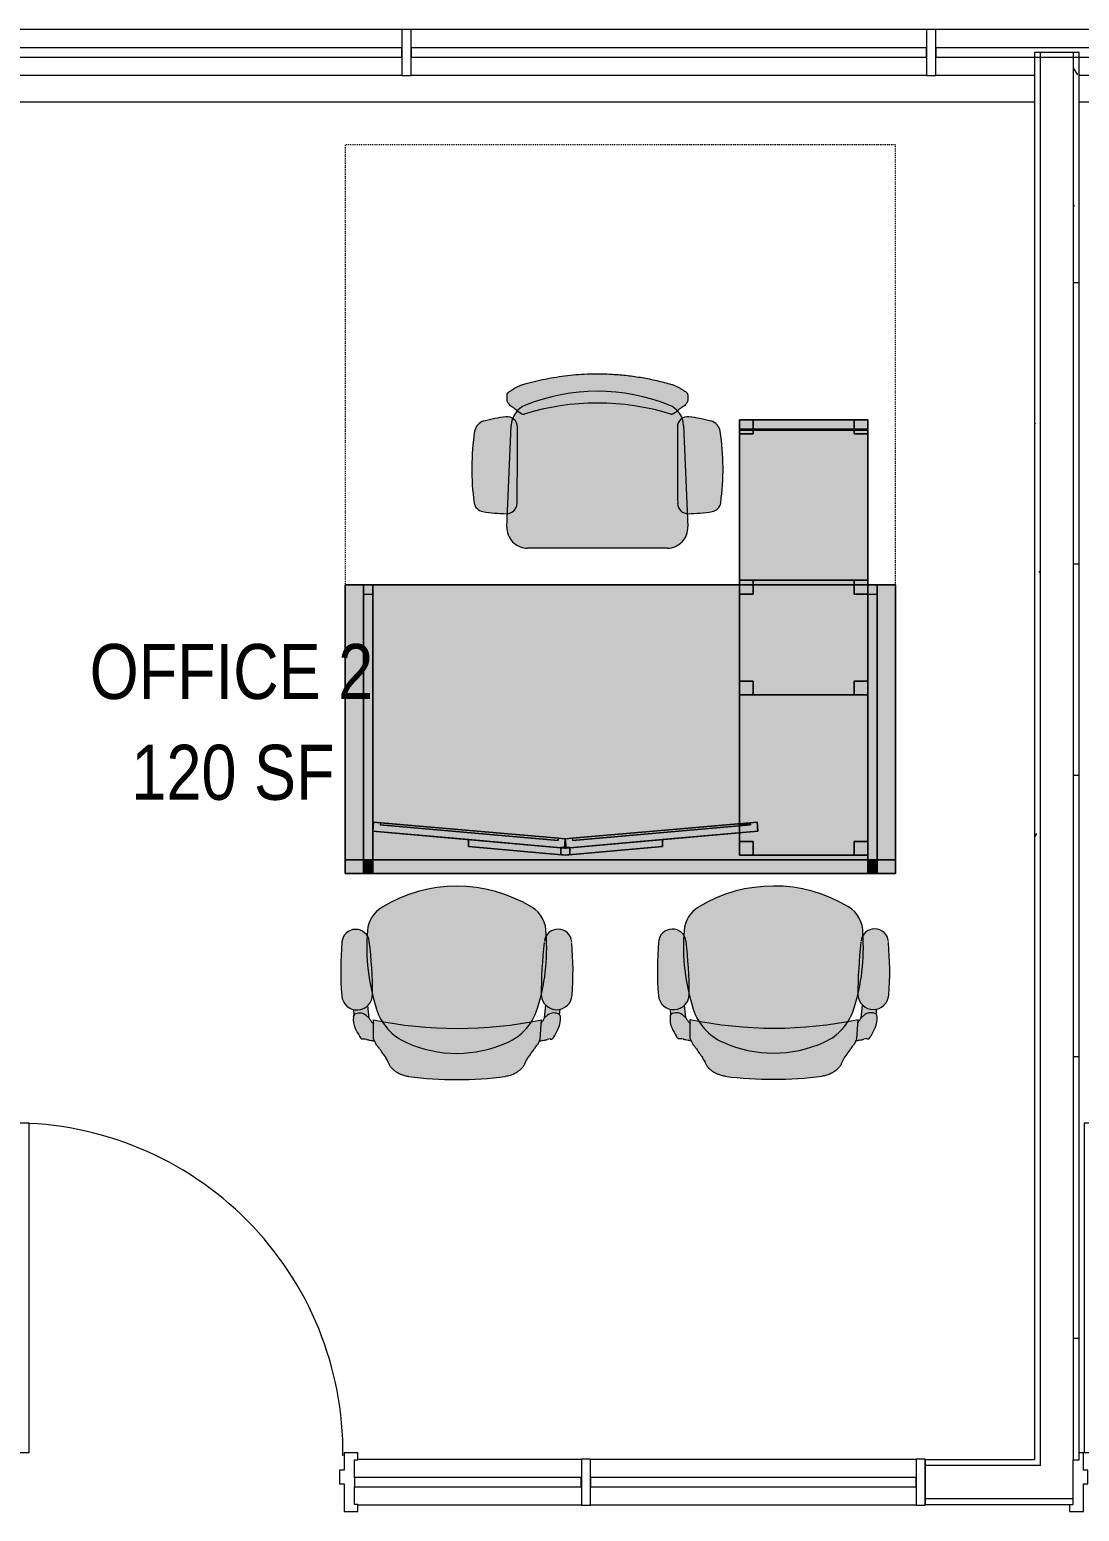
# Model space of a CAD drawing. Header units: inches. Extents: x 46946 to 48441, y 40324 to 42003.
# Drawn here: x 48040.1 to 48154.6, y 40785 to 40946.6 of the extents above; entities that cross this region are included whole.
import ezdxf

# ---------------------------------------------------------------- set-up
doc = ezdxf.new("R2010")
doc.units = ezdxf.units.IN
doc.header["$MEASUREMENT"] = 0
doc.linetypes.add('Dash', pattern=[0.125, 0.0625, -0.0625])
for name, color, linetype, lineweight in [('8_ TYPICAL FLOOR PLAN__6th _ 10th__dwg _3_', 8, 'Continuous', 9), ('A-AREA-IDEN', 2, 'Continuous', 9), ('A-DOOR', 31, 'Continuous', 13), ('A-GLAZ-CURT', 52, 'Continuous', 9), ('A-GLAZ-CWMG', 51, 'Continuous', 9), ('A-WALL', 113, 'Continuous', 9), ('A-WALL-PATT', 111, 'Continuous', 13), ('I-FURN', 30, 'Continuous', 9), ('I-FURN-HDLN', 30, 'Dash', 9), ('I-WALL', 2, 'Continuous', 9), ('THIN', 7, 'Continuous', 9)]:
    doc.layers.add(name, color=color, linetype=linetype, lineweight=lineweight)
doc.styles.add('Arial Narrow_2', font='ARIALN.TTF', dxfattribs={"height": 6})
pattern_1 = [(0, (0, 0), (30.72, 7.68), [1.267, -21.773, 1.267, -21.773, -122.88]), (0, (0, 0), (30.72, 7.68), [-46.08, 1.267, -44.813, 1.267, -21.773, -53.76]), (0, (0, 0), (30.72, 7.68), [-115.2, 1.267, -14.093, 1.267, -37.133]), (120, (11.52, 3.84), (-22.0110751, 22.7643004), [1.267, -21.773, 1.267, -21.773, -122.88]), (120, (11.52, 3.84), (-22.0110751, 22.7643004), [-46.08, 1.267, -44.813, 1.267, -21.773, -53.76]), (120, (11.52, 3.84), (-22.0110751, 22.7643004), [-115.2, 1.267, -14.093, 1.267, -37.133]), (240, (15.36, 19.2), (-8.7089249, -30.4443004), [1.267, -21.773, 1.267, -21.773, -122.88]), (240, (15.36, 19.2), (-8.7089249, -30.4443004), [-46.08, 1.267, -44.813, 1.267, -21.773, -53.76]), (240, (15.36, 19.2), (-8.7089249, -30.4443004), [-115.2, 1.267, -14.093, 1.267, -37.133])]

# ---------------------------------------------------------------- blocks, each defined once
blk = doc.blocks.new('8_ TYPICAL FLOOR PLAN__6th _ 10th__dwg _3_-696755-Level 06 - Furniture')
at = {"layer": 'THIN'}
for p, q in [((16001.22, -31796.77), (16113.22, -31796.77)), ((16118.1, -31796.77), (16214.89, -31796.77))]:
    blk.add_line(p, q, dxfattribs=at)
blk = doc.blocks.new('System Panel - Glazed-935272-Level 06 - Furniture')
at = {"layer": 'A-GLAZ-CURT', "lineweight": 13}
for p, q in [((28.11, 0.5), (-28.11, 0.5)), ((-28.11, 0.5), (-28.11, -0.5)), ((28.11, -0.5), (28.11, 0.5)), ((-28.11, -0.5), (28.11, -0.5))]:
    blk.add_line(p, q, dxfattribs=at)
blk = doc.blocks.new('Rectangular Mullion - Rectangular Mullion-935254-Level 06 - Furniture')
at = {"layer": 'A-GLAZ-CWMG', "lineweight": 20}
for p, q in [((-0.5, 2.5), (0.5, 2.5)), ((-0.5, -2.5), (-0.5, 2.5)), ((0.5, 2.5), (0.5, -2.5)), ((0.5, -2.5), (-0.5, -2.5))]:
    blk.add_line(p, q, dxfattribs=at)
blk = doc.blocks.new('Rectangular Mullion - Rectangular Mullion-V29-Level 06 - Furniture')
at = {"layer": 'A-GLAZ-CWMG'}
for p, q in [((48080.74, 40946.65), (48024.52, 40946.65)), ((48032.88, 40941.65), (48024.52, 40941.65)), ((48080.74, 40941.65), (48037.76, 40941.65))]:
    blk.add_line(p, q, dxfattribs=at)
blk = doc.blocks.new('Rectangular Mullion - Rectangular Mullion-V28-Level 06 - Furniture')
at = {"layer": 'A-GLAZ-CWMG'}
for p, q in [((47966.3, 40946.65), (47910.08, 40946.65)), ((47966.3, 40941.65), (47910.08, 40941.65))]:
    blk.add_line(p, q, dxfattribs=at)
blk = doc.blocks.new('Rectangular Mullion - Rectangular Mullion-V30-Level 06 - Furniture')
at = {"layer": 'A-GLAZ-CWMG'}
for p, q in [((48195.19, 40946.65), (48138.97, 40946.65)), ((48149.76, 40941.65), (48138.97, 40941.65)), ((48195.19, 40941.65), (48154.63, 40941.65))]:
    blk.add_line(p, q, dxfattribs=at)
blk = doc.blocks.new('Door - Single - Solid - Solid Door-V96-Level 06 - Furniture')
at = {"layer": 'A-DOOR'}
for p, q in [((-14.01, 39.28), (-12.26, 39.28)), ((-14.01, 3.28), (-14.01, 39.28)), ((-12.26, 39.28), (-12.26, 3.28)), ((-12.26, 3.28), (-14.01, 3.28))]:
    blk.add_line(p, q, dxfattribs=at)
at = {"layer": 'A-DOOR', "lineweight": 9}
for p, q in [((-14.13, 3.28), (-14.57, 3.28)), ((-14.13, 1.4), (-14.13, 3.28)), ((23.62, 3.28), (22.12, 3.28)), ((22.12, 3.28), (22.12, 1.4)), ((23.62, 2.53), (23.62, 3.28)), ((23.24, 0.59), (23.24, 2.53)), ((23.24, 2.53), (23.62, 2.53)), ((-13.63, 1.4), (-14.13, 1.4)), ((-13.63, -0.1), (-13.63, 1.4)), ((22.12, 1.4), (21.62, 1.4)), ((21.62, 1.4), (21.62, -0.1)), ((-14.13, -3.1), (-14.13, -0.1)), ((-14.13, -0.1), (-13.63, -0.1)), ((21.62, -0.1), (22.12, -0.1)), ((22.12, -0.1), (22.12, -3.1)), ((23.24, -2.35), (23.24, -0.41)), ((-15.63, -2.35), (-15.63, -3.1)), ((-15.63, -3.1), (-14.13, -3.1)), ((22.12, -3.1), (23.62, -3.1)), ((23.62, -2.35), (23.24, -2.35)), ((23.62, -3.1), (23.62, -2.35))]:
    blk.add_line(p, q, dxfattribs=at)
blk.add_arc((-14.01, 3.28), 36, 359.5, 90, dxfattribs=at)
blk = doc.blocks.new('Door - Single - Solid - Solid Door-V97-Level 06 - Furniture')
at = {"layer": 'A-DOOR'}
for p, q in [((-14.01, 39.28), (-12.26, 39.28)), ((-14.01, 3.28), (-14.01, 39.28)), ((-12.26, 39.28), (-12.26, 3.28)), ((-12.26, 3.28), (-14.01, 3.28))]:
    blk.add_line(p, q, dxfattribs=at)
at = {"layer": 'A-DOOR', "lineweight": 9}
for p, q in [((-14.13, 3.28), (-14.57, 3.28)), ((-14.13, 1.4), (-14.13, 3.28)), ((23.62, 3.28), (22.12, 3.28)), ((22.12, 3.28), (22.12, 1.4)), ((23.62, 2.53), (23.62, 3.28)), ((23.24, 0.59), (23.24, 2.53)), ((23.24, 2.53), (23.62, 2.53)), ((-13.63, 1.4), (-14.13, 1.4)), ((-13.63, -0.1), (-13.63, 1.4)), ((22.12, 1.4), (21.62, 1.4)), ((21.62, 1.4), (21.62, -0.1)), ((-14.13, -3.1), (-14.13, -0.1)), ((-14.13, -0.1), (-13.63, -0.1)), ((21.62, -0.1), (22.12, -0.1)), ((22.12, -0.1), (22.12, -3.1)), ((23.24, -2.35), (23.24, -0.41)), ((-15.63, -2.35), (-15.63, -3.1)), ((-15.63, -3.1), (-14.13, -3.1)), ((22.12, -3.1), (23.62, -3.1)), ((23.62, -2.35), (23.24, -2.35)), ((23.62, -3.1), (23.62, -2.35))]:
    blk.add_line(p, q, dxfattribs=at)
blk.add_arc((-14.01, 3.28), 36, 359.5, 90, dxfattribs=at)
blk = doc.blocks.new('WORKSTATION_DESK - WORKSTATION_DESK-V102-Level 06 - Furniture')
at = {"layer": 'I-FURN', "transparency": 33554534}
h = blk.add_hatch(color=155, dxfattribs=at)
h.paths.add_polyline_path([(-17.71, 12), (-33, 12), (-33, 10.5), (21, 10.5), (21, 12)])
h.paths.add_polyline_path([(22, 12), (22, 10.5), (24, 10.5), (24, 12)])
h.paths.add_polyline_path([(-36, 12), (-36, 10.5), (-34, 10.5), (-34, 12)])
h.paths.add_polyline_path([(-0.5, 9.93), (-10.61, 9.05), (-10.61, 8.29), (-19, 7.56), (-19, 6.81), (-0.77, 8.4), (-0.75, 8.15), (0, 8.22), (-0.09, 9.16), (-0.5, 9.18), (-0.5, 9.27)])
h.paths.add_polyline_path([(0.5, 9.93), (0.5, 9.16), (0.08, 9.16), (0, 8.22), (0.75, 8.15), (0.77, 8.4), (20.19, 6.7), (20.19, 6.45), (20.92, 6.39), (21, 7.39), (10.55, 8.3), (10.55, 9.05), (8.69, 9.22)])
h.paths.add_polyline_path([(0, 9.22), (-0.09, 9.22), (-0.08, 9.16), (0.08, 9.16), (0.09, 9.22)])
for points in [[(-33, 12), (-34, 12), (-34, 10.5), (-33, 10.5)], [(22, 12), (21, 12), (21, 10.5), (22, 10.5)], [(-33, 10.5), (-34, 10.5), (-34, -19.5), (-33, -19.5), (-33, 10)], [(21.01, 10.5), (21, 10.5), (21, -19.5), (22, -19.5), (22, 10.5)], [(-19, 6.81), (-20.19, 6.7), (-20.17, 6.45), (-19, 6.56)], [(-31.5, -20), (-33, -20), (-33, -36), (-31.5, -36), (-31.5, -36.38), (-20.5, -36.38), (-20.5, -36), (-19, -36), (-19, -20), (-26.94, -20)], [(-1.9, -23.5), (-11.12, -23.5), (-11.64, -23.56), (-12.13, -23.73), (-12.56, -24.02), (-12.92, -24.39), (-13.18, -24.84), (-13.33, -25.33), (-13.37, -25.85), (-13.31, -27.28), (-13.01, -27.34), (-12.9, -27.38), (-12.7, -27.5), (-12.52, -27.68), (-12.38, -27.89), (-12.29, -28.13), (-12.26, -28.38), (-12.22, -36.73), (-12.26, -36.99), (-12.37, -37.27), (-12.51, -37.47), (-12.73, -37.66), (-12.6, -38), (-12.22, -38.49), (-11.78, -38.18), (-11.5, -38.12), (-8.28, -38.91), (-5.1, -39.29), (-1.86, -39.29), (1.48, -38.86), (4.58, -38.14), (4.78, -38.18), (5.27, -38.46), (5.66, -37.84), (5.71, -37.65), (5.5, -37.46), (5.35, -37.25), (5.25, -36.9), (5.22, -36.73), (5.26, -28.38), (5.29, -28.13), (5.38, -27.89), (5.52, -27.68), (5.7, -27.5), (6.01, -27.34), (6.31, -27.27), (6.37, -25.85), (6.33, -25.33), (6.18, -24.84), (5.92, -24.39), (5.56, -24.02), (5.13, -23.73), (4.64, -23.56), (4.12, -23.5), (1.28, -23.5)], [(-31.5, -36.5), (-31.5, -37.5), (-20.5, -37.5), (-20.5, -36.5)], [(5.23, -38.5), (4.73, -38.9), (4.12, -39.18), (1.28, -40.08), (-1.9, -40.57), (-5.14, -40.56), (-8.39, -40.05), (-11.52, -39.01), (-11.92, -38.77), (-12.24, -38.51), (-13.24, -39.32), (-13.35, -39.63), (-13.34, -40.29), (-13.11, -40.58), (-12.47, -40.99), (-11.92, -41.26), (-11.5, -41.4), (-8.35, -42.12), (-5.1, -42.49), (-1.86, -42.49), (1.39, -42.12), (4.92, -41.26), (5.58, -40.92), (6.16, -40.55), (6.35, -40.21), (6.35, -39.63), (6.24, -39.32), (5.93, -39.01), (5.24, -38.51)]]:
    blk.add_hatch(color=155, dxfattribs=at).paths.add_polyline_path(points)
h = blk.add_hatch(color=155, dxfattribs=at)
h.paths.add_polyline_path([(24, 10.5), (22, 10.5), (22, -19.5), (24, -19.5), (24, -15.26)])
h.paths.add_polyline_path([(21, 10.5), (-33, 10.5), (-33, 10), (-19, 10), (-19, 7.56), (-10.61, 8.29), (-10.61, 9.05), (0.09, 9.97), (10.55, 9.05), (10.55, 8.3), (21, 7.39), (21, 9.98)])
h.paths.add_polyline_path([(-36, 10.5), (-36, -19.5), (-34, -19.5), (-34, 10.5)])
h.paths.add_polyline_path([(0, 8.22), (-19, 6.56), (-19, -19.5), (21, -19.5), (21, 7.3), (20.92, 6.39), (0.75, 8.15)])
h.paths.add_polyline_path([(-0.08, 9.16), (0, 8.22), (0.08, 9.16), (0, 9.16)])
h = blk.add_hatch(color=155, dxfattribs=at)
h.paths.add_polyline_path([(-31.5, 10), (-33, 10), (-33, 8.5), (-31.5, 8.5)])
h.paths.add_polyline_path([(-19, 10), (-20.5, 10), (-20.5, 8.5), (-19, 8.5), (-19, 9.22)])
h.paths.add_polyline_path([(-19, -19.5), (-20.5, -19.5), (-20.5, -20), (-19, -20)])
h.paths.add_polyline_path([(-32, -19.5), (-33, -19.5), (-33, -20), (-31.5, -20), (-31.5, -19.5)])
h = blk.add_hatch(color=155, dxfattribs=at)
h.paths.add_polyline_path([(-20.5, 10), (-31.5, 10), (-31.5, 8.5), (-33, 8.5), (-33, -7.5), (-19, -7.5), (-19, 6.56), (-20.92, 6.39), (-21.01, 7.39), (-19, 7.56), (-19, 8.5), (-20.5, 8.5), (-20.5, 9.22)])
h.paths.add_polyline_path([(-27.18, -19.5), (-31.5, -19.5), (-31.5, -20), (-20.5, -20), (-20.5, -19.5)])
h = blk.add_hatch(color=155, dxfattribs=at)
h.paths.add_polyline_path([(0, 9.98), (-0.5, 9.93), (-0.5, 9.16), (-0.08, 9.16), (-0.09, 9.22), (0.09, 9.22), (0.09, 9.16), (0.5, 9.18), (0.5, 9.93), (0.09, 9.97)])
h.paths.add_polyline_path([(0.77, 8.4), (0.75, 8.15), (20.17, 6.45), (20.19, 6.7), (1.94, 8.3)])
h.paths.add_polyline_path([(-0.77, 8.4), (-19, 6.81), (-19, 6.56), (-0.75, 8.15), (-0.76, 8.29)])
h = blk.add_hatch(color=155, dxfattribs=at)
h.paths.add_polyline_path([(-19, 7.56), (-21.01, 7.39), (-20.92, 6.39), (-20.17, 6.45), (-20.19, 6.7), (-19, 6.81)])
h.paths.add_polyline_path([(-20.5, -7.5), (-31.5, -7.5), (-31.5, -9), (-33, -9), (-33, -18.5), (-31.5, -18.5), (-31.5, -19.5), (-20.5, -19.5), (-20.5, -18.5), (-19, -18.5), (-19, -9), (-20.5, -9)])
h = blk.add_hatch(color=155, dxfattribs=at)
h.paths.add_polyline_path([(-19, -7.5), (-20.5, -7.5), (-20.5, -9), (-19, -9)])
h.paths.add_polyline_path([(-33, -7.5), (-33, -9), (-31.5, -9), (-31.5, -7.5)])
h = blk.add_hatch(color=155, dxfattribs=at)
h.paths.add_polyline_path([(-20.5, -18.5), (-20.5, -19.5), (-19, -19.5), (-19, -18.5)])
h.paths.add_polyline_path([(-31.5, -18.5), (-33, -18.5), (-33, -19.5), (-31.5, -19.5)])
h = blk.add_hatch(color=155, dxfattribs=at)
h.paths.add_polyline_path([(6.41, -27.27), (6.31, -27.3), (5.84, -37.27), (5.81, -37.47), (5.73, -37.66), (5.95, -37.77), (6.37, -37.84), (6.49, -37.84), (7.69, -37.65), (8.88, -37.38), (9.17, -37.26), (9.44, -37.08), (9.71, -36.73), (9.8, -36.56), (9.89, -36.26), (10.15, -33.66), (10.17, -31.05), (9.93, -28.38), (9.87, -28.18), (9.73, -27.93), (9.53, -27.72), (9.28, -27.58), (9, -27.5), (7.5, -27.33)])
h.paths.add_polyline_path([(-13.41, -27.27), (-14.71, -27.34), (-16, -27.5), (-16.28, -27.58), (-16.53, -27.72), (-16.73, -27.93), (-16.87, -28.18), (-16.95, -28.46), (-17.17, -31.05), (-17.15, -33.66), (-16.89, -36.26), (-16.71, -36.73), (-16.65, -36.84), (-16.44, -37.08), (-16.17, -37.26), (-15.88, -37.38), (-14.69, -37.65), (-13.21, -37.84), (-12.81, -37.7), (-12.74, -37.65), (-12.82, -37.4), (-12.91, -36.66), (-13.31, -27.28), (-13.37, -27.27)])
h = blk.add_hatch(color=155, dxfattribs=at)
h.paths.add_polyline_path([(6.31, -27.28), (6.01, -27.34), (5.92, -27.37), (5.68, -27.52), (5.52, -27.68), (5.38, -27.89), (5.29, -28.13), (5.26, -28.38), (5.22, -36.73), (5.27, -37.02), (5.37, -37.27), (5.63, -37.57), (5.74, -37.65), (5.82, -37.4), (5.91, -36.66), (6.31, -27.29)])
h.paths.add_polyline_path([(-13.31, -27.28), (-12.84, -37.27), (-12.78, -37.53), (-12.71, -37.65), (-12.5, -37.46), (-12.35, -37.25), (-12.25, -36.9), (-12.22, -36.73), (-12.26, -28.38), (-12.29, -28.13), (-12.38, -27.89), (-12.52, -27.68), (-12.7, -27.5), (-13.01, -27.34), (-13.16, -27.29)])
h.paths.add_polyline_path([(4.5, -38.12), (1.28, -38.91), (-1.9, -39.29), (-5.14, -39.29), (-8.48, -38.86), (-11.58, -38.14), (-11.78, -38.18), (-12.11, -38.42), (-11.52, -38.9), (-11.49, -38.9), (-11.34, -39.11), (-8.28, -40.08), (-5.1, -40.57), (-1.86, -40.56), (1.39, -40.05), (4.34, -39.11), (4.52, -38.9), (4.52, -38.99), (5.22, -38.49), (4.78, -38.18), (4.58, -38.14)])
h = blk.add_hatch(color=155, dxfattribs=at)
h.paths.add_polyline_path([(-20.5, -36), (-20.5, -36.38), (-19, -36.38), (-19, -36), (-19.18, -36)])
h.paths.add_polyline_path([(-31.5, -36), (-33, -36), (-33, -36.38), (-31.5, -36.38)])
h = blk.add_hatch(color=155, dxfattribs=at)
h.paths.add_polyline_path([(-33, -36.38), (-33, -36.5), (-31.5, -36.5), (-31.5, -36.38), (-32.63, -36.38)])
h.paths.add_polyline_path([(-20.5, -36.38), (-20.5, -36.5), (-19, -36.5), (-19, -36.38), (-20.13, -36.38)])
h = blk.add_hatch(color=155, dxfattribs=at)
h.paths.add_polyline_path([(-20.5, -36.5), (-20.5, -37.5), (-19, -37.5), (-19, -36.5), (-20, -36.5)])
h.paths.add_polyline_path([(-33, -36.5), (-33, -37.5), (-31.5, -37.5), (-31.5, -36.5), (-32.5, -36.5)])
h = blk.add_hatch(color=155, dxfattribs=at)
h.paths.add_polyline_path([(-12.12, -38.42), (-12.22, -38.5), (-11.73, -38.9), (-11.34, -39.11), (-11.52, -38.91), (-11.52, -38.95), (-12.11, -38.42)])
h.paths.add_polyline_path([(5.22, -38.49), (4.52, -38.99), (4.49, -38.9), (4.34, -39.11), (4.92, -38.77), (5.22, -38.49)])
at = {"layer": 'I-FURN'}
for p, q in [((24, 12), (-36, 12)), ((-36, 12), (-36, 10.5)), ((-36, 10.5), (-36, 12)), ((-36, 12), (24, 12)), ((24, 12), (-36, 12)), ((-36, 12), (-36, 10.5)), ((-36, 10.5), (-36, 12)), ((-36, 12), (24, 12)), ((-34, 12), (-34, 11)), ((-34, 10.5), (-34, 12)), ((-34, 12), (-33, 12)), ((-33, 12), (-34, 12)), ((-33, 12), (-33, 10.5)), ((-33, 11), (-33, 12)), ((21, 12), (21, 11)), ((21, 10.5), (21, 12)), ((21, 12), (22, 12)), ((22, 12), (21, 12)), ((22, 12), (22, 10.5)), ((22, 11), (22, 12)), ((24, 10.5), (24, 12)), ((24, 12), (24, 10.5)), ((24, 10.5), (24, 12)), ((24, 12), (24, 10.5)), ((-36, 10.5), (24, 10.5)), ((24, 10.5), (-36, 10.5)), ((-36, 10.5), (-36, -19.5)), ((-36, -19.5), (-36, 10.5)), ((-34, 11), (-34, 10.5)), ((-33, 11), (-34, 11)), ((-33, 11), (-34, 11)), ((-34, 10.5), (-34, -18.5)), ((-34, -19.5), (-34, 10.5)), ((-33, 10.5), (-33, 11)), ((-33, 10.5), (-33, -19.5)), ((-33, -18.5), (-33, 10.5)), ((-31.5, 10), (-33, 10)), ((-33, 10), (-33, 8.5)), ((-33, 8.5), (-33, 10)), ((-33, 10), (-31.5, 10)), ((-19, 10), (-33, 10)), ((-33, 10), (-33, -19.5)), ((-33, -7.5), (-33, 10)), ((-33, 10), (-19, 10)), ((-31.5, 8.5), (-31.5, 10)), ((-31.5, 10), (-31.5, 8.5)), ((-19, 10), (-20.5, 10)), ((-20.5, 10), (-20.5, 8.5)), ((-20.5, 8.5), (-20.5, 10)), ((-20.5, 10), (-19, 10)), ((-19, 8.5), (-19, 10)), ((-19, 10), (-19, 8.5)), ((-19, 7.56), (-19, 10)), ((-19, 10), (-19, 7.56)), ((0, 9.98), (-10.61, 9.05)), ((-10.61, 9.05), (0, 9.98)), ((0, 9.98), (-0.5, 9.93)), ((-0.5, 9.93), (0, 9.98)), ((-0.5, 9.93), (-0.5, 9.21)), ((-0.5, 9.21), (-0.5, 9.93)), ((0.5, 9.93), (0, 9.98)), ((0, 9.98), (0.5, 9.93)), ((10.55, 9.05), (0, 9.98)), ((0, 9.98), (10.55, 9.05)), ((0.5, 9.21), (0.5, 9.93)), ((0.5, 9.93), (0.5, 9.21)), ((21, 11), (21, 10.5)), ((22, 11), (21, 11)), ((22, 11), (21, 11)), ((21, 10.5), (21, 7.39)), ((21, 7.39), (21, 10.5)), ((22, 10.5), (22, 11)), ((22, 10.5), (22, -19.5)), ((22, -18.5), (22, 10.5)), ((24, -19.5), (24, 10.5)), ((24, 10.5), (24, -19.5)), ((-33, 8.5), (-31.5, 8.5)), ((-31.5, 8.5), (-33, 8.5)), ((-0.09, 9.22), (-21.01, 7.39)), ((-21.01, 7.39), (-10.61, 8.29)), ((-20.92, 6.39), (0, 8.22)), ((-20.5, 8.5), (-19, 8.5)), ((-19, 8.5), (-20.5, 8.5)), ((-20.19, 6.7), (-0.77, 8.4)), ((-0.77, 8.4), (-20.19, 6.7)), ((-0.75, 8.15), (-20.17, 6.45)), ((-20.17, 6.45), (-0.75, 8.15)), ((-0.75, 8.15), (-20.17, 6.45)), ((-10.61, 8.29), (-0.09, 9.22)), ((-0.09, 9.22), (-10.61, 8.29)), ((-10.61, 8.29), (-0.5, 9.18)), ((-10.61, 9.05), (-10.61, 8.29)), ((-10.61, 8.29), (-10.61, 9.05)), ((-0.75, 8.15), (-0.77, 8.4)), ((-0.75, 8.15), (-0.77, 8.4)), ((0, 8.22), (-0.75, 8.15)), ((-0.5, 9.16), (-0.08, 9.16)), ((-0.08, 9.16), (-0.5, 9.16)), ((-0.49, 9.18), (-0.09, 9.22)), ((0, 8.22), (-0.09, 9.22)), ((-0.09, 9.22), (-0.08, 9.16)), ((-0.09, 9.22), (0.09, 9.22)), ((0.09, 9.22), (-0.09, 9.22)), ((-0.08, 9.16), (0, 8.22)), ((-0.08, 9.16), (0.08, 9.16)), ((0.08, 9.16), (-0.08, 9.16)), ((0.09, 9.22), (0, 8.22)), ((0, 8.22), (0.08, 9.16)), ((0, 8.22), (20.92, 6.39)), ((0.75, 8.15), (0, 8.22)), ((0.08, 9.16), (0.09, 9.22)), ((0.08, 9.16), (0.5, 9.16)), ((0.5, 9.16), (0.08, 9.16)), ((21.01, 7.39), (0.09, 9.22)), ((0.09, 9.22), (0.49, 9.18)), ((0.09, 9.22), (10.55, 8.3)), ((10.55, 8.3), (0.09, 9.22)), ((0.5, 9.18), (10.55, 8.3)), ((0.77, 8.4), (0.75, 8.15)), ((0.75, 8.15), (0.77, 8.4)), ((20.17, 6.45), (0.75, 8.15)), ((0.75, 8.15), (20.17, 6.45)), ((20.17, 6.45), (0.75, 8.15)), ((0.77, 8.4), (20.19, 6.7)), ((20.19, 6.7), (0.77, 8.4)), ((10.55, 8.3), (10.55, 9.05)), ((10.55, 9.05), (10.55, 8.3)), ((10.55, 8.3), (21.01, 7.39)), ((-21.01, 7.39), (-20.92, 6.39)), ((-20.92, 6.39), (-21.01, 7.39)), ((-20.19, 6.7), (-20.17, 6.45)), ((-20.17, 6.45), (-20.19, 6.7)), ((-19, 6.81), (-19, 7.56)), ((-19, 7.56), (-19, 6.81)), ((-19, 6.56), (-19, 6.81)), ((-19, 6.81), (-19, 6.56)), ((-19, -19.5), (-19, 6.56)), ((-19, 6.56), (-19, -7.5)), ((20.17, 6.45), (20.19, 6.7)), ((20.17, 6.45), (20.19, 6.7)), ((20.92, 6.39), (21.01, 7.39)), ((21.01, 7.39), (20.92, 6.39)), ((21, 7.39), (21, 7.3)), ((21, 7.3), (21, 7.39)), ((21, 7.3), (21, -18.5)), ((21, -19.5), (21, 7.3)), ((-20.17, 6.45), (-20.92, 6.39)), ((20.92, 6.39), (20.17, 6.45)), ((-33, -19.5), (-33, -7.5)), ((-31.5, -7.5), (-33, -7.5)), ((-33, -7.5), (-33, -9)), ((-33, -9), (-33, -7.5)), ((-33, -7.5), (-31.5, -7.5)), ((-33, -7.5), (-33, -19.5)), ((-19, -7.5), (-33, -7.5)), ((-33, -19.5), (-33, -7.5)), ((-33, -7.5), (-19, -7.5)), ((-31.5, -9), (-31.5, -7.5)), ((-31.5, -7.5), (-31.5, -9)), ((-19, -7.5), (-20.5, -7.5)), ((-20.5, -7.5), (-20.5, -9)), ((-20.5, -9), (-20.5, -7.5)), ((-20.5, -7.5), (-19, -7.5)), ((-19, -7.5), (-19, -19.5)), ((-19, -9), (-19, -7.5)), ((-19, -7.5), (-19, -9)), ((-19, -19.5), (-19, -7.5)), ((-19, -7.5), (-19, -19.5)), ((-33, -9), (-31.5, -9)), ((-31.5, -9), (-33, -9)), ((-20.5, -9), (-19, -9)), ((-19, -9), (-20.5, -9)), ((-34, -18.5), (-34, -19.5)), ((-33, -18.5), (-34, -18.5)), ((-33, -18.5), (-34, -18.5)), ((-31.5, -18.5), (-33, -18.5)), ((-33, -18.5), (-33, -19.5)), ((-33, -19.5), (-33, -18.5)), ((-33, -18.5), (-31.5, -18.5)), ((-33, -19.5), (-33, -18.5)), ((-31.5, -19.5), (-31.5, -18.5)), ((-31.5, -18.5), (-31.5, -19.5)), ((-19, -18.5), (-20.5, -18.5)), ((-20.5, -18.5), (-20.5, -19.5)), ((-20.5, -19.5), (-20.5, -18.5)), ((-20.5, -18.5), (-19, -18.5)), ((-19, -19.5), (-19, -18.5)), ((-19, -18.5), (-19, -19.5)), ((21, -18.5), (21, -19.5)), ((22, -18.5), (21, -18.5)), ((22, -18.5), (21, -18.5)), ((22, -19.5), (22, -18.5)), ((-36, -19.5), (24, -19.5)), ((24, -19.5), (-36, -19.5)), ((-33, -19.5), (-34, -19.5)), ((-33, -19.5), (-34, -19.5)), ((-33, -19.5), (-33, -20)), ((-33, -20), (-33, -19.5)), ((-33, -19.5), (-33, -20)), ((-33, -20), (-33, -19.5)), ((-33, -19.5), (-33, -36.38)), ((-33, -20), (-33, -19.5)), ((-33, -20), (-31.5, -20)), ((-31.5, -20), (-33, -20)), ((-33, -20), (-19, -20)), ((-19, -20), (-33, -20)), ((-33, -36.38), (-33, -20)), ((-31.5, -20), (-31.5, -19.5)), ((-31.5, -19.5), (-31.5, -20)), ((-20.5, -19.5), (-20.5, -20)), ((-20.5, -20), (-20.5, -19.5)), ((-20.5, -20), (-19, -20)), ((-19, -20), (-20.5, -20)), ((-19, -20), (-19, -19.5)), ((-19, -19.5), (-19, -20)), ((-19, -20), (-19, -19.5)), ((-19, -19.5), (-19, -20)), ((-19, -36.38), (-19, -19.5)), ((-19, -19.5), (-19, -20)), ((-19, -20), (-19, -36.38)), ((22, -19.5), (21, -19.5)), ((22, -19.5), (21, -19.5)), ((-11.12, -23.5), (4.12, -23.5)), ((-12.9, -36.9), (-13.37, -25.85)), ((6.37, -25.85), (5.9, -36.9)), ((-31.5, -36), (-33, -36)), ((-33, -36), (-33, -36.38)), ((-33, -36.38), (-33, -36)), ((-33, -36), (-31.5, -36)), ((-33, -36.38), (-33, -36.5)), ((-33, -36.5), (-33, -36.38)), ((-33, -36.38), (-19, -36.38)), ((-19, -36.38), (-33, -36.38)), ((-33, -36.5), (-33, -37.5)), ((-33, -37.5), (-33, -36.5)), ((-19, -36.5), (-33, -36.5)), ((-33, -36.5), (-33, -37.5)), ((-33, -37.5), (-33, -36.5)), ((-33, -36.5), (-19, -36.5)), ((-33, -36.5), (-33, -37.5)), ((-33, -37.5), (-33, -36.5)), ((-19, -36.5), (-33, -36.5)), ((-33, -36.5), (-19, -36.5)), ((-31.5, -36.38), (-31.5, -36)), ((-31.5, -36), (-31.5, -36.38)), ((-31.5, -36.5), (-31.5, -36.38)), ((-31.5, -36.38), (-31.5, -36.5)), ((-31.5, -37.5), (-31.5, -36.5)), ((-31.5, -36.5), (-31.5, -37.5)), ((-19, -36), (-20.5, -36)), ((-20.5, -36), (-20.5, -36.38)), ((-20.5, -36.38), (-20.5, -36)), ((-20.5, -36), (-19, -36)), ((-20.5, -36.38), (-20.5, -36.5)), ((-20.5, -36.5), (-20.5, -36.38)), ((-20.5, -36.5), (-20.5, -37.5)), ((-20.5, -37.5), (-20.5, -36.5)), ((-19, -36.38), (-19, -36)), ((-19, -36), (-19, -36.38)), ((-19, -36.5), (-19, -36.38)), ((-19, -36.38), (-19, -36.5)), ((-19, -37.5), (-19, -36.5)), ((-19, -36.5), (-19, -37.5)), ((-19, -37.5), (-19, -36.5)), ((-19, -36.5), (-19, -37.5)), ((-19, -36.5), (-19, -37.5)), ((-19, -37.5), (-19, -36.5)), ((-33, -37.5), (-31.5, -37.5)), ((-31.5, -37.5), (-33, -37.5)), ((-33, -37.5), (-19, -37.5)), ((-19, -37.5), (-33, -37.5)), ((-33, -37.5), (-19, -37.5)), ((-19, -37.5), (-33, -37.5)), ((-20.5, -37.5), (-19, -37.5)), ((-19, -37.5), (-20.5, -37.5)), ((-13.35, -40.21), (-13.35, -39.63)), ((6.35, -39.63), (6.35, -40.21))]:
    blk.add_line(p, q, dxfattribs=at)
for centre, radius, start, end in [((-11.12, -25.75), 2.25, 90, 182.442), ((4.12, -25.75), 2.25, 357.558, 90), ((-12.96, -47.39), 20.13, 91.2835, 98.6969), ((-13.38, -28.4), 1.13, 0.7129, 91.2835), ((6.38, -28.4), 1.12, 88.7165, 179.2871), ((5.96, -47.39), 20.13, 81.3031, 88.7165), ((10.16, -32.15), 27.36, 172.2456, 188.6324), ((-15.83, -28.61), 1.13, 98.6969, 172.2456), ((-519.18, -34.69), 506.96, 359.7698, 0.7129), ((512.18, -34.69), 506.96, 179.2871, 180.2302), ((8.83, -28.61), 1.12, 7.7544, 81.3031), ((-17.16, -32.15), 27.36, 351.3676, 7.7544), ((-15.53, -36.05), 1.38, 188.6324, 255.2647), ((-13.35, -36.72), 1.13, 263.0262, 359.7698), ((-10.4, -36.8), 2.5, 182.442, 248.0907), ((3.4, -36.8), 2.5, 291.9093, 357.558), ((6.35, -36.72), 1.12, 180.2302, 276.9738), ((8.53, -36.05), 1.38, 284.7353, 351.3676), ((-11.3, -19.98), 17.99, 255.2647, 263.0262), ((-7.87, -44.21), 7.18, 122.9626, 129.7914), ((-11.57, -38.5), 0.385, 79.2553, 122.9626), ((-3.5, -12.34), 27, 252.7647, 287.2353), ((4.57, -38.5), 0.385, 57.0374, 100.7446), ((0.87, -44.21), 7.18, 50.2086, 57.0374), ((4.3, -19.98), 17.99, 276.9738, 284.7353), ((-3.5, -19.63), 21, 248.0907, 291.9093)]:
    blk.add_arc(centre, radius, start, end, dxfattribs=at)
for points in [[(-12.7, -38.86), (-12.66, -38.83), (-12.58, -38.78), (-12.51, -38.72), (-12.47, -38.69)], [(5.47, -38.69), (5.51, -38.72), (5.58, -38.78), (5.66, -38.83), (5.7, -38.86)], [(-13.35, -39.63), (-13.35, -39.58), (-13.33, -39.48), (-13.24, -39.32), (-13.11, -39.17), (-12.94, -39.01), (-12.79, -38.91), (-12.7, -38.86)], [(-13.27, -40.45), (-13.28, -40.43), (-13.31, -40.37), (-13.34, -40.29), (-13.35, -40.24), (-13.35, -40.21)], [(5.7, -38.86), (5.79, -38.91), (5.94, -39.01), (6.11, -39.17), (6.24, -39.32), (6.33, -39.48), (6.35, -39.58), (6.35, -39.63)], [(6.35, -40.21), (6.35, -40.24), (6.34, -40.29), (6.31, -40.37), (6.28, -40.43), (6.27, -40.45)], [(-13.16, -40.55), (-13.17, -40.54), (-13.2, -40.52), (-13.23, -40.49), (-13.25, -40.47), (-13.26, -40.46), (-13.27, -40.45)], [(6.27, -40.45), (6.26, -40.46), (6.25, -40.47), (6.23, -40.49), (6.2, -40.52), (6.17, -40.54), (6.16, -40.55)]]:
    blk.add_open_spline(points, degree=3, dxfattribs=at)
for points, knots in [([(-11.58, -41.38), (-11.7, -41.34), (-11.87, -41.28), (-12.09, -41.19), (-12.25, -41.11), (-12.4, -41.03), (-12.54, -40.95), (-12.67, -40.87), (-12.77, -40.81), (-12.85, -40.76), (-12.92, -40.71), (-13.04, -40.63), (-13.12, -40.58), (-13.16, -40.55)], [-1, -1, -1, -1, -0.833333, -0.75, -0.666667, -0.583333, -0.5, -0.416667, -0.333333, -0.291667, -0.25, -0.166667, 0, 0, 0, 0]), ([(4.58, -41.38), (3.79, -41.61), (2.59, -41.9), (0.99, -42.19), (-0.23, -42.36), (-1.46, -42.47), (-2.68, -42.53), (-3.91, -42.54), (-5, -42.5), (-5.95, -42.43), (-7.04, -42.32), (-8.39, -42.13), (-9.99, -41.81), (-11.05, -41.53), (-11.58, -41.38)], [-1, -1, -1, -1, -0.85, -0.775, -0.7, -0.625, -0.55, -0.475, -0.4, -0.35, -0.3, -0.2, -0.1, 0, 0, 0, 0]), ([(6.16, -40.55), (6.12, -40.58), (6.04, -40.63), (5.92, -40.71), (5.85, -40.76), (5.77, -40.81), (5.67, -40.87), (5.54, -40.95), (5.4, -41.03), (5.25, -41.11), (5.09, -41.19), (4.87, -41.28), (4.7, -41.34), (4.58, -41.38)], [-1, -1, -1, -1, -0.833333, -0.75, -0.708333, -0.666667, -0.583333, -0.5, -0.416667, -0.333333, -0.25, -0.166667, 0, 0, 0, 0])]:
    blk.add_open_spline(points, degree=3, knots=knots, dxfattribs=at)
at = {"layer": 'I-FURN-HDLN'}
for p, q in [((-36, -19.5), (-36, -67.5)), ((24, -67.5), (24, -19.5)), ((-36, -67.5), (24, -67.5))]:
    blk.add_line(p, q, dxfattribs=at)
blk = doc.blocks.new('F-TF - Task Chair - Steelcase - Series 1 - Task Chair-311173-Level 06 - Furniture')
at = {"layer": 'I-FURN', "transparency": 33554534}
for points in [[(1.77, 1.83), (-1.77, 1.83), (-5.29, 1.53), (-5.79, 1.42), (-6.25, 1.24), (-6.65, 1), (-6.98, 0.73), (-7.28, 0.36), (-7.75, -0.53), (-8.42, -1.48), (-8.68, -1.83), (-8.84, -2), (-9.09, -2.55), (-9.2, -4.65), (-8.11, -4.48), (-7.52, -3.65), (-6.49, -2.75), (-5.3, -2.11), (-3.37, -1.43), (-0.89, -1.05), (1.25, -1.06), (3.48, -1.47), (5.66, -2.27), (6.62, -2.84), (7.63, -3.81), (8.15, -4.53), (9.09, -4.68), (9.06, -2.49), (8.76, -1.9), (8.53, -1.63), (8.11, -1), (7.63, -0.35), (7.23, 0.45), (6.98, 0.73), (6.65, 1), (6.25, 1.24), (5.79, 1.42), (5.29, 1.53), (4.55, 1.59)], [(-0.06, -3.72), (-4.67, -3.95), (-8.12, -4.48), (-8.25, -4.66), (-8.76, -5.81), (-9.2, -7.58), (-9.29, -10.27), (-9.55, -13.21), (-9.64, -13.57), (-9.74, -13.77), (-9.69, -14.72), (-9.44, -15.5), (-9.18, -15.99), (-8.73, -16.52), (-8.18, -16.94), (-5.99, -18.05), (-3.65, -18.8), (-1.15, -19.18), (1.23, -19.18), (3.65, -18.8), (5.99, -18.05), (8.18, -16.94), (8.86, -16.38), (9.27, -15.86), (9.59, -15.16), (9.74, -14.16), (9.74, -13.76), (9.64, -13.57), (9.54, -13.16), (9.29, -10.27), (9.2, -7.56), (8.76, -5.81), (8.15, -4.53), (4.33, -3.95), (0.78, -3.76)], [(-11.04, -5.32), (-11.04, -5.32), (-11.04, -5.32)]]:
    blk.add_hatch(color=155, dxfattribs=at).paths.add_polyline_path(points)
h = blk.add_hatch(color=155, dxfattribs=at)
h.paths.add_polyline_path([(1.13, -1.05), (-1.21, -1.06), (-3.53, -1.48), (-5.51, -2.18), (-5.77, -2.47), (-5.81, -2.4), (-7.52, -3.65), (-7.98, -4.46), (-4.35, -3.93), (-0.06, -3.72), (4.54, -3.96), (7.79, -4.47), (6.55, -2.79), (6.2, -2.58), (6.01, -2.74), (5.86, -2.55), (5.96, -2.44), (5.88, -2.4), (5.79, -2.49), (5.51, -2.18), (3.32, -1.42), (1.25, -1.06)])
h.paths.add_polyline_path([(9.2, -7.6), (9.29, -10.27), (9.55, -13.21), (9.64, -13.57), (9.75, -13.74), (9.79, -11.5), (9.46, -8.62), (9.29, -7.94)])
h.paths.add_polyline_path([(-9.2, -7.58), (-9.44, -8.5), (-9.77, -11.25), (-9.74, -13.76), (-9.64, -13.57), (-9.55, -13.17), (-9.29, -10.27), (-9.23, -8.25)])
h = blk.add_hatch(color=155, dxfattribs=at)
h.paths.add_polyline_path([(9, -2.35), (9.09, -2.59), (9.2, -4.33), (9.71, -4.98), (10.08, -5.28), (10.43, -5.39), (10.63, -5.39), (10.86, -5.36), (11.11, -5.26), (11.27, -5.08), (11.29, -4.85), (11.3, -4.56), (11.23, -4.14), (11.09, -3.74), (10.63, -2.88), (10.38, -2.55), (9.98, -2.53), (9.01, -2.35)])
h.paths.add_polyline_path([(-9, -2.35), (-9.79, -2.49), (-10.17, -2.55), (-10.38, -2.55), (-10.63, -2.88), (-11.09, -3.74), (-11.23, -4.14), (-11.3, -4.56), (-11.27, -5.08), (-11.16, -5.22), (-11.04, -5.32), (-10.63, -5.39), (-10.44, -5.39), (-10.29, -5.36), (-10.07, -5.28), (-9.71, -4.98), (-9.56, -4.85), (-9.2, -4.33), (-9.04, -2.44), (-9.03, -2.42)])
h = blk.add_hatch(color=155, dxfattribs=at)
h.paths.add_polyline_path([(5.51, -2.18), (5.79, -2.5), (5.88, -2.4), (5.66, -2.27)])
h.paths.add_polyline_path([(-7.52, -3.65), (-8.11, -4.48), (-7.98, -4.46), (-7.64, -3.86)])
h.paths.add_polyline_path([(-5.51, -2.18), (-6.67, -2.88), (-7.52, -3.65), (-5.8, -2.43), (-5.77, -2.47), (-5.6, -2.28)])
h.paths.add_polyline_path([(5.96, -2.44), (5.85, -2.56), (6.01, -2.74), (6.2, -2.58), (6.15, -2.55)])
h.paths.add_polyline_path([(6.59, -2.81), (7.79, -4.47), (8.15, -4.53), (7.51, -3.64), (6.62, -2.84)])
h = blk.add_hatch(color=155, dxfattribs=at)
h.paths.add_polyline_path([(9.56, -4.85), (9.71, -6.23), (9.45, -6.55), (9.27, -6.92), (9.2, -7.32), (9.2, -7.6), (9.46, -8.62), (9.79, -11.5), (9.79, -13.86), (9.81, -13.89), (10.05, -14.16), (10.35, -14.37), (10.7, -14.5), (11.06, -14.54), (11.42, -14.49), (11.76, -14.35), (12.06, -14.13), (12.3, -13.85), (12.46, -13.53), (12.53, -13.17), (12.67, -10.23), (12.56, -7.3), (12.47, -6.88), (12.28, -6.5), (12, -6.17), (11.65, -5.93), (11.25, -5.79), (11.19, -5.22), (11.04, -5.32), (10.57, -5.4), (10.51, -5.4), (10.28, -5.36), (10.07, -5.28), (9.71, -4.98), (9.61, -4.89)])
h.paths.add_polyline_path([(-9.56, -4.85), (-10.07, -5.28), (-10.29, -5.37), (-10.63, -5.4), (-10.87, -5.37), (-11.14, -5.26), (-11.19, -5.26), (-11.25, -5.79), (-11.65, -5.93), (-12.05, -6.23), (-12.31, -6.54), (-12.48, -6.92), (-12.56, -7.32), (-12.67, -10.27), (-12.52, -13.21), (-12.46, -13.53), (-12.3, -13.85), (-12.02, -14.16), (-11.71, -14.37), (-11.35, -14.5), (-11.06, -14.54), (-10.7, -14.5), (-10.35, -14.37), (-10.05, -14.16), (-9.74, -13.77), (-9.77, -11.25), (-9.44, -8.5), (-9.2, -7.58), (-9.2, -7.3), (-9.29, -6.9), (-9.49, -6.5), (-9.7, -6.17), (-9.59, -5.14)])
h = blk.add_hatch(color=155, dxfattribs=at)
h.paths.add_polyline_path([(-9.56, -4.85), (-10.08, -5.28), (-10.44, -5.39), (-10.28, -5.36), (-10.07, -5.28), (-9.71, -4.98)])
h.paths.add_polyline_path([(10.53, -5.4), (10.57, -5.4), (10.53, -5.4)])
h.paths.add_polyline_path([(9.88, -5.14), (10.07, -5.28), (10.42, -5.39), (10.29, -5.36), (10.07, -5.28)])
at = {"layer": 'I-FURN'}
for p, q in [((-10.17, -2.55), (-10.38, -2.55)), ((-9.09, -2.55), (-9.22, -4.65)), ((9.09, -2.55), (9.09, -4.68)), ((10.17, -2.55), (10.38, -2.55)), ((-9.88, -5.14), (-9.56, -4.85)), ((-9.56, -4.85), (-9.71, -6.23)), ((9.2, -4.34), (9.09, -4.19)), ((9.88, -5.14), (9.56, -4.85)), ((9.56, -4.85), (9.71, -6.22)), ((-11.19, -5.22), (-11.25, -5.79)), ((11.19, -5.22), (11.25, -5.79))]:
    blk.add_line(p, q, dxfattribs=at)
for centre, radius, start, end in [((0, -14.41), 13.41, 65.746, 114.254), ((-3.05, -7.65), 6, 114.254, 162.1001), ((3.05, -7.65), 6, 17.8999, 65.746), ((-2.85, -9.17), 7.99, 142.7486, 147.2514), ((-0.12, -48.46), 44.74, 78.1161, 101.7376), ((2.85, -9.17), 7.99, 32.7486, 37.2514), ((-10.88, -7.44), 1.69, 4.2771, 175.7229), ((11.73, -12.42), 21.53, 162.1001, 184.2769), ((-12.1, -12.55), 21.92, 355.1341, 17.8999), ((10.88, -7.43), 1.68, 4.515, 180.2888), ((22.73, -9.96), 35.4, 175.7229, 184.9987), ((-61.01, -7.05), 51.82, 353.3109, 359.705), ((61.01, -7.18), 51.82, 180.2888, 186.6891), ((-22.73, -10.08), 35.4, 355.0013, 4.515), ((-11.04, -13.04), 1.5, 184.9987, 353.3109), ((-6.5, -14.17), 3.24, 177.4671, 238.7484), ((6.5, -14.16), 3.25, 301.2516, 355.7231), ((11.04, -13.04), 1.5, 186.6891, 355.0013), ((0, -3.46), 15.77, 238.7484, 301.2516)]:
    blk.add_arc(centre, radius, start, end, dxfattribs=at)
for centre, major_axis, ratio, start_param, end_param in [((0.01, -31.09), (37.17, 0.02), 0.886583, 1.427587, 1.713397), ((-7.15, 5.5), (0.87, 6.2), 0.154562, 3.399732, 3.701416), ((7.16, 5.51), (-0.87, 6.2), 0.154825, 2.582529, 2.883606), ((-4.27, 16.52), (4.71, 18.52), 0.083254, 3.342674, 3.400954), ((86.51, -0.26), (95.89, 4.54), 0.22439, 2.946156, 2.989179), ((-86.51, -0.11), (-95.89, 4.68), 0.223967, 3.294323, 3.337389), ((4.31, 16.54), (-4.67, 18.53), 0.08384, 2.882769, 2.961473), ((-8.59, -6.34), (1.72, 5.94), 0.52706, 1.108678, 1.274239), ((-9.88, -3.86), (0.31, 1.61), 0.651034, 0.76658, 1.051038), ((2.41, 4.34), (12.7, 6.86), 0.060387, 3.254097, 3.377177), ((14.26, 36.92), (23.61, 40.36), 0.024762, 2.883774, 2.945408), ((-4.52, 16.42), (4.45, 18.42), 0.085659, 3.22746, 3.341758), ((4.62, 16.47), (-4.35, 18.45), 0.086501, 2.96286, 3.053569), ((-14.1, 37.05), (-23.45, 40.49), 0.023763, 3.337899, 3.400622), ((-2.41, 4.34), (-12.7, 6.86), 0.060387, 2.906008, 3.029088), ((9.88, -3.86), (-0.31, 1.61), 0.651034, 5.232147, 5.516606), ((8.59, -6.34), (-1.72, 5.94), 0.52706, 5.008946, 5.174507), ((-9.53, -4.74), (0.03, 2.1), 0.841362, 1.08627, 1.703617), ((9.53, -4.74), (-0.03, 2.1), 0.841362, 4.579568, 5.196915), ((-10.94, -4.92), (-0.004, 0.422), 0.857374, 1.745249, 2.84774), ((-11.02, -3.62), (-0.99, 1.63), 0.718676, 2.427045, 3.274454), ((11.02, -3.62), (0.99, 1.63), 0.718676, 3.008732, 3.85614), ((10.94, -4.92), (0.004, 0.422), 0.857374, 3.435445, 4.537937)]:
    blk.add_ellipse(centre, major_axis=major_axis, ratio=ratio, start_param=start_param, end_param=end_param, dxfattribs=at)
for points, knots in [([(-7.38, 0.17), (-7.35, 0.26), (-7.27, 0.4), (-7.14, 0.56), (-7.05, 0.66), (-6.98, 0.73), (-6.91, 0.8), (-6.83, 0.86), (-6.74, 0.93), (-6.65, 1), (-6.56, 1.06), (-6.46, 1.12), (-6.36, 1.18), (-6.25, 1.24), (-6.14, 1.29), (-5.99, 1.35), (-5.72, 1.45), (-5.46, 1.5), (-5.29, 1.53)], [-1, -1, -1, -1, -0.833333, -0.75, -0.708333, -0.666667, -0.625, -0.583333, -0.541667, -0.5, -0.458333, -0.416667, -0.375, -0.333333, -0.291667, -0.25, -0.166667, 0, 0, 0, 0]), ([(5.29, 1.53), (5.46, 1.51), (5.72, 1.45), (5.99, 1.36), (6.14, 1.29), (6.25, 1.24), (6.36, 1.19), (6.46, 1.13), (6.56, 1.07), (6.65, 1), (6.74, 0.94), (6.83, 0.87), (6.91, 0.8), (6.98, 0.73), (7.05, 0.66), (7.14, 0.57), (7.27, 0.4), (7.35, 0.26), (7.38, 0.18)], [-1, -1, -1, -1, -0.833333, -0.75, -0.708333, -0.666667, -0.625, -0.583333, -0.541667, -0.5, -0.458333, -0.416667, -0.375, -0.333333, -0.291667, -0.25, -0.166667, 0, 0, 0, 0]), ([(-9, -2.35), (-9.06, -2.35), (-9.17, -2.37), (-9.39, -2.4), (-9.6, -2.44), (-9.74, -2.47), (-9.81, -2.49), (-9.84, -2.5), (-9.85, -2.5)], [0, 0, 0, 0, 0.142857, 0.285714, 0.571429, 0.785714, 0.892857, 1, 1, 1, 1]), ([(9, -2.35), (9.06, -2.35), (9.17, -2.37), (9.39, -2.4), (9.6, -2.44), (9.74, -2.47), (9.81, -2.49), (9.84, -2.5), (9.85, -2.5)], [0, 0, 0, 0, 0.142857, 0.285714, 0.571429, 0.785714, 0.892857, 1, 1, 1, 1])]:
    blk.add_open_spline(points, degree=3, knots=knots, dxfattribs=at)
blk = doc.blocks.new('System Panel - Glazed-1404035-Level 06 - Furniture')
at = {"layer": 'A-GLAZ-CURT', "lineweight": 13}
for p, q in [((12.37, 0.5), (-12.37, 0.5)), ((-12.37, 0.5), (-12.37, -0.5)), ((12.37, -0.5), (12.37, 0.5)), ((-12.37, -0.5), (12.37, -0.5))]:
    blk.add_line(p, q, dxfattribs=at)
blk = doc.blocks.new('System Panel - Glazed-936825-Level 06 - Furniture')
at = {"layer": 'A-GLAZ-CURT', "lineweight": 13}
for p, q in [((17.75, 0.5), (-17.75, 0.5)), ((-17.75, 0.5), (-17.75, -0.5)), ((17.75, -0.5), (17.75, 0.5)), ((-17.75, -0.5), (17.75, -0.5))]:
    blk.add_line(p, q, dxfattribs=at)
blk = doc.blocks.new('Rectangular Mullion - Rectangular Mullion-934990-Level 06 - Furniture')
at = {"layer": 'A-GLAZ-CWMG', "lineweight": 20}
for p, q in [((-1, 2.5), (0, 2.5)), ((-1, -2.5), (-1, 2.5)), ((0, 2.5), (0, -2.5)), ((0, -2.5), (-1, -2.5))]:
    blk.add_line(p, q, dxfattribs=at)
blk = doc.blocks.new('Rectangular Mullion - Rectangular Mullion-934986-Level 06 - Furniture')
at = {"layer": 'A-GLAZ-CWMG', "lineweight": 20}
for p, q in [((-0.5, 2.5), (0.5, 2.5)), ((-0.5, -2.5), (-0.5, 2.5)), ((0.5, 2.5), (0.5, -2.5)), ((0.5, -2.5), (-0.5, -2.5))]:
    blk.add_line(p, q, dxfattribs=at)
blk = doc.blocks.new('Rectangular Mullion - Rectangular Mullion-936816-Level 06 - Furniture')
at = {"layer": 'A-GLAZ-CWMG'}
for p, q in [((48101.32, 40790.65), (48136.82, 40790.65)), ((48136.82, 40785.65), (48101.32, 40785.65))]:
    blk.add_line(p, q, dxfattribs=at)
blk = doc.blocks.new('Rectangular Mullion - Rectangular Mullion-1404030-Level 06 - Furniture')
at = {"layer": 'A-GLAZ-CWMG'}
for p, q in [((48075.95, 40790.65), (48100.32, 40790.65)), ((48100.32, 40785.65), (48075.95, 40785.65))]:
    blk.add_line(p, q, dxfattribs=at)

msp = doc.modelspace()

# ---------------------------------------------------------------- hatches: boundary and pattern name
at = {"layer": 'A-WALL-PATT', "lineweight": 9}
h = msp.add_hatch(dxfattribs=at)
h.set_pattern_fill('FP_1', color=256, style=0, pattern_type=2)
h.set_pattern_definition(pattern_1)
h.paths.add_polyline_path([(48150.38, 40790.59), (48150.38, 40944.15), (48149.76, 40944.15), (48149.76, 40790.59)])
h = msp.add_hatch(dxfattribs=at)
h.set_pattern_fill('FP_1', color=256, style=0, pattern_type=2)
h.set_pattern_definition(pattern_1)
h.paths.add_polyline_path([(48154.01, 40790.59), (48154.63, 40790.59), (48154.63, 40944.15), (48154.01, 40944.15), (48154.01, 40826.7)])

# ---------------------------------------------------------------- linework, layer by layer
at = {"layer": 'A-WALL', "lineweight": 13}
for p, q in [((48150.38, 40789.96), (48150.38, 40944.15)), ((48154.01, 40790.59), (48154.01, 40944.15)), ((48150.38, 40789.96), (48137.82, 40789.96)), ((48153.95, 40786.34), (48137.82, 40786.34))]:
    msp.add_line(p, q, dxfattribs=at)
at = {"layer": 'I-WALL', "lineweight": 13}
for p, q in [((48149.76, 40944.15), (48149.76, 40790.59)), ((48154.63, 40944.15), (48149.76, 40944.15)), ((48154.63, 40790.59), (48154.63, 40944.15)), ((48149.76, 40790.59), (48137.82, 40790.59)), ((48137.82, 40790.59), (48137.82, 40785.71)), ((48153.95, 40785.71), (48153.95, 40790.59)), ((48153.95, 40790.59), (48154.63, 40790.59)), ((48137.82, 40785.71), (48153.95, 40785.71))]:
    msp.add_line(p, q, dxfattribs=at)

# ---------------------------------------------------------------- block references
at = {"layer": '8_ TYPICAL FLOOR PLAN__6th _ 10th__dwg _3_', "color": 7}
msp.add_blockref('8_ TYPICAL FLOOR PLAN__6th _ 10th__dwg _3_-696755-Level 06 - Furniture', (32036.54, 72735.54), dxfattribs=at)
at = {"layer": 'A-DOOR'}
for name, p in [('Door - Single - Solid - Solid Door-V97-Level 06 - Furniture', (48052.33, 40788.06)), ('Door - Single - Solid - Solid Door-V96-Level 06 - Furniture', (48169.2, 40788.06))]:
    msp.add_blockref(name, p, dxfattribs=at)
at = {"layer": 'A-GLAZ-CURT'}
for name, p in [('System Panel - Glazed-935272-Level 06 - Furniture', (48052.63, 40944.15)), ('System Panel - Glazed-935272-Level 06 - Furniture', (48109.86, 40944.15)), ('System Panel - Glazed-935272-Level 06 - Furniture', (48167.08, 40944.15)), ('System Panel - Glazed-1404035-Level 06 - Furniture', (48087.94, 40788.15)), ('System Panel - Glazed-936825-Level 06 - Furniture', (48119.07, 40788.15))]:
    msp.add_blockref(name, p, dxfattribs=at)
at = {"layer": 'A-GLAZ-CWMG'}
for name, p in [('Rectangular Mullion - Rectangular Mullion-V29-Level 06 - Furniture', (0, 0)), ('Rectangular Mullion - Rectangular Mullion-V28-Level 06 - Furniture', (171.67, 0)), ('Rectangular Mullion - Rectangular Mullion-V30-Level 06 - Furniture', (0, 0)), ('Rectangular Mullion - Rectangular Mullion-1404030-Level 06 - Furniture', (0, 0)), ('Rectangular Mullion - Rectangular Mullion-936816-Level 06 - Furniture', (0, 0))]:
    msp.add_blockref(name, p, dxfattribs=at)
at = {"layer": 'A-GLAZ-CWMG', "extrusion": (0, 0, -1), "rotation": 180}
for name, p in [('Rectangular Mullion - Rectangular Mullion-935254-Level 06 - Furniture', (-48081.24, 40944.15)), ('Rectangular Mullion - Rectangular Mullion-935254-Level 06 - Furniture', (-48138.47, 40944.15)), ('Rectangular Mullion - Rectangular Mullion-934986-Level 06 - Furniture', (-48100.82, 40788.15)), ('Rectangular Mullion - Rectangular Mullion-934990-Level 06 - Furniture', (-48137.82, 40788.15))]:
    msp.add_blockref(name, p, dxfattribs=at)
at = {"layer": 'I-FURN'}
for name, p, rotation in [('WORKSTATION_DESK - WORKSTATION_DESK-V102-Level 06 - Furniture', (48098.57, 40866.56), 180), ('F-TF - Task Chair - Steelcase - Series 1 - Task Chair-311173-Level 06 - Furniture', (48086.75, 40833.94), 180.0582654634053), ('F-TF - Task Chair - Steelcase - Series 1 - Task Chair-311173-Level 06 - Furniture', (48121.29, 40833.97), 180.0582654634428)]:
    msp.add_blockref(name, p, dxfattribs=dict(at, rotation=rotation))

# ---------------------------------------------------------------- texts
at = {"layer": 'A-AREA-IDEN', "char_height": 6, "attachment_point": 1, "style": 'Arial Narrow_2'}
for s, insert, width in [('OFFICE 2', (48046.69, 40879.61), 39.39), ('120 SF', (48051.24, 40868.61), 28.179)]:
    msp.add_mtext(s, dxfattribs=dict(at, insert=insert, width=width))

doc.saveas('drawing.dxf')
